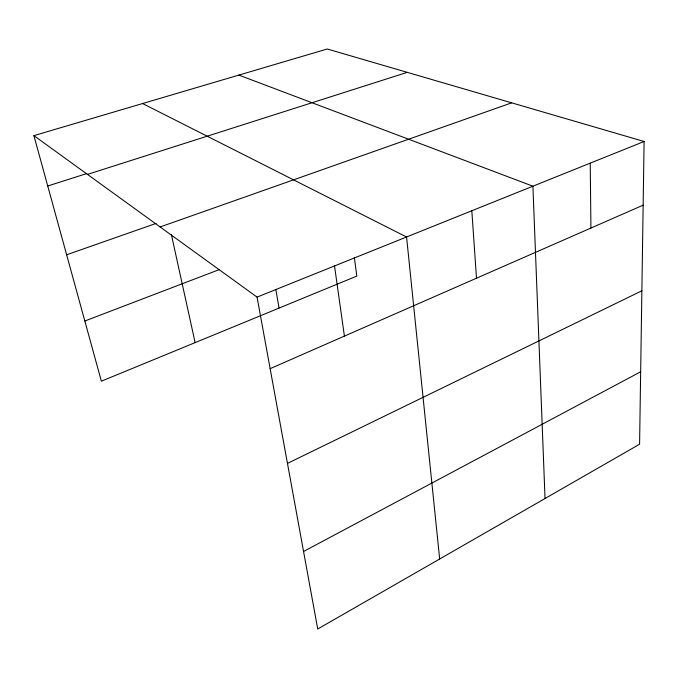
<?xml version="1.0" encoding="UTF-8"?>
<svg xmlns="http://www.w3.org/2000/svg" width="678" height="678" viewBox="0 0 678 678"><rect width="100%" height="100%" fill="white"/><g stroke="black" fill="none" stroke-linecap="round" stroke-linejoin="round"><path stroke-width="1.02" d="M644.1 141.49L639.583 444.226L317.736 629.006L257.055 297.1L33.9 135.634L327.237 48.994L644.1 141.49L257.055 297.1M303.558 551.477L640.659 371.781M287.455 463.396L641.871 290.786M270.141 368.663L643.151 205.163M84.826 321.008L219.638 269.463M160.118 226.961L511.678 102.836M66.639 254.792L156.109 223.401M47.74 186.001L86.742 173.576M87.47 174.399L407.266 72.351M238.868 75.097L532.908 186.196L545.036 498.508M142.575 103.539L406.571 236.986L439.675 558.994M33.9 135.634L101.369 381.197L356.798 276.099L354.357 257.343M171.381 234.596L195.128 342.619M275.861 289.591L279.056 308.083M334.534 265.954L344.407 336.11M471.82 210.756L476.498 278.209M590.224 163.152L590.928 228.054"/></g></svg>
